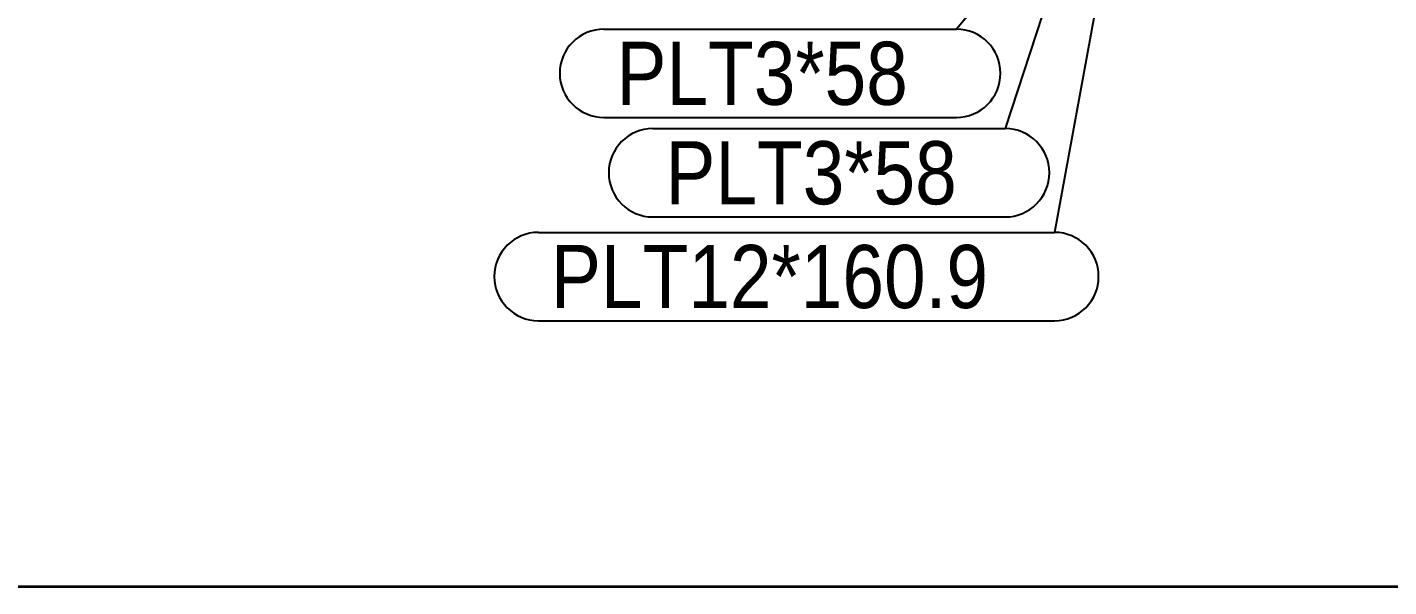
# Model space of a CAD drawing. Header units: millimetres. Extents: x 150000 to 150841, y 150000 to 150594.
# Drawn here: x 150560.1 to 150624.9, y 150019.6 to 150046.2 of the extents above; entities that cross this region are included whole.
import ezdxf

# ---------------------------------------------------------------- set-up
doc = ezdxf.new("R2010")
doc.units = ezdxf.units.MM
doc.linetypes.add('XKITLINE00', pattern=[0])
doc.styles.add('ARIAL', font='arial.ttf')

msp = doc.modelspace()

# ---------------------------------------------------------------- linework, layer by layer
at = {"color": 7, "linetype": 'XKITLINE00'}
for p, q in [((150610.704, 150053.741), (150604.356, 150046.159)), ((150610.256, 150052.42), (150606.683, 150041.429)), ((150611.735, 150051.28), (150609.027, 150036.495)), ((150587.586, 150046.159), (150604.356, 150046.159)), ((150587.586, 150041.959), (150604.356, 150041.959)), ((150589.914, 150041.429), (150606.683, 150041.429)), ((150589.914, 150037.229), (150606.683, 150037.229)), ((150584.47, 150036.495), (150609.027, 150036.495)), ((150584.47, 150032.295), (150609.027, 150032.295)), ((150017.917, 150019.642), (150822.962, 150019.642)), ((150017.944, 150019.674), (150822.945, 150019.674))]:
    msp.add_line(p, q, dxfattribs=at)
for centre, start, end in [((150587.586, 150044.059), 90, 270), ((150604.356, 150044.059), 270, 90), ((150589.914, 150039.329), 90, 270), ((150606.683, 150039.329), 270, 90), ((150584.47, 150034.395), 90, 270), ((150609.027, 150034.395), 270, 90)]:
    msp.add_arc(centre, 2.1, start, end, dxfattribs=at)

# ---------------------------------------------------------------- texts
at = {"color": 3, "style": 'ARIAL', "width": 0.85}
for s, p in [('PLT3*58', (150588.186, 150042.559)), ('PLT3*58', (150590.514, 150037.829)), ('PLT12*160.9', (150585.07, 150032.895))]:
    msp.add_text(s, height=3, dxfattribs=at).set_placement(p)

doc.saveas('drawing.dxf')
